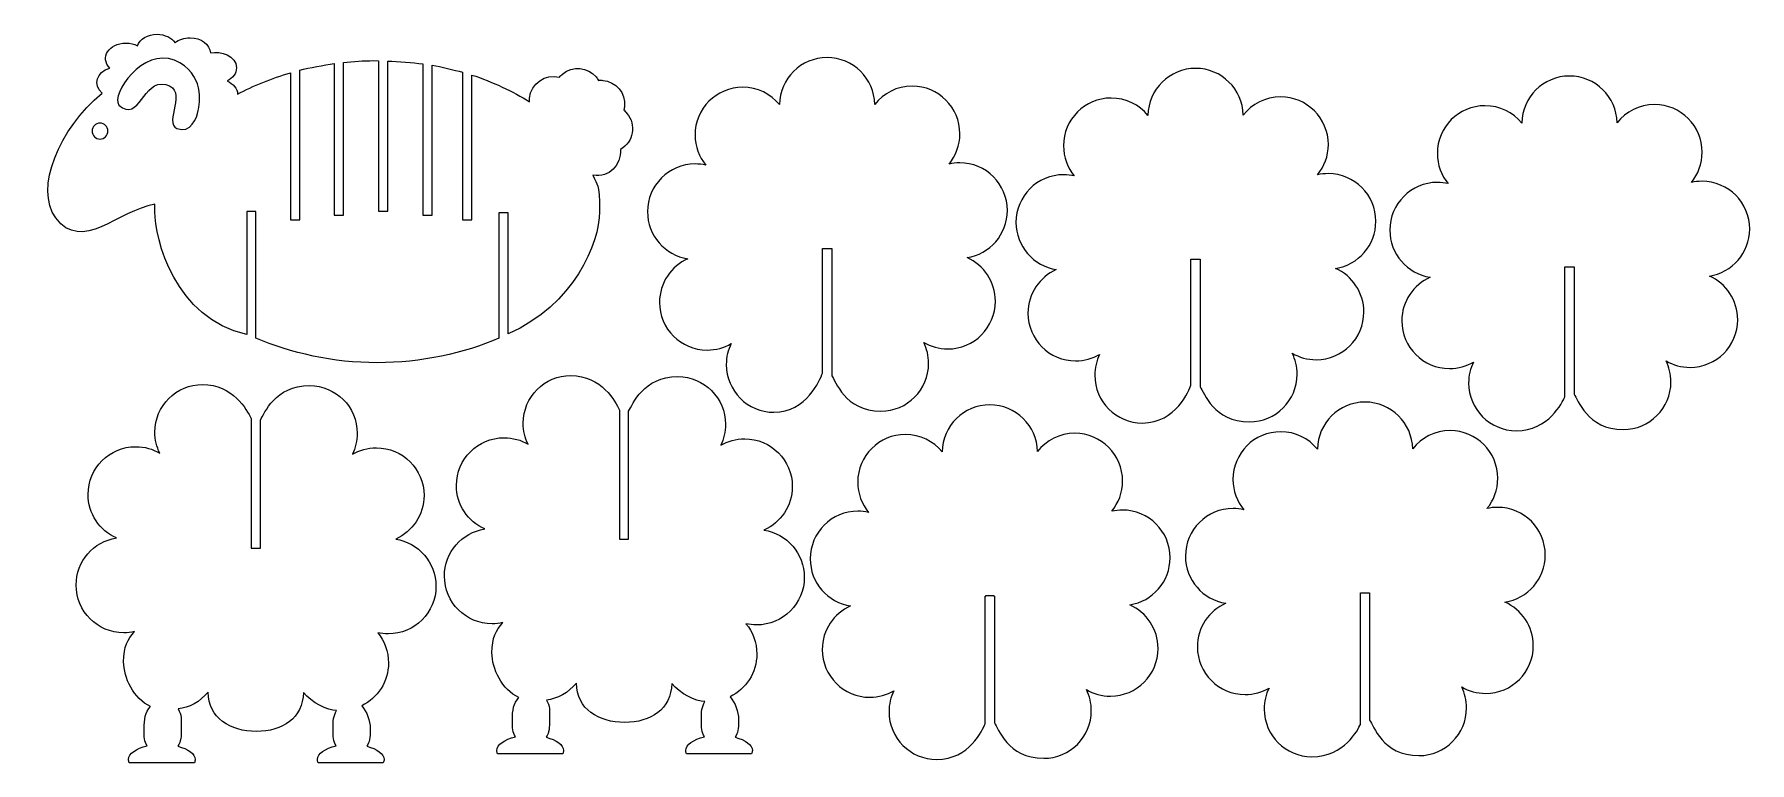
# Model space of a CAD drawing. Header units: centimetres. Extents: x -27.2 to 26.8, y -11.5 to 11.5.
import ezdxf

# ---------------------------------------------------------------- set-up
doc = ezdxf.new("R2010")
doc.units = ezdxf.units.CM
doc.header["$MEASUREMENT"] = 0
doc.layers.add('layer 1', color=7, linetype='Continuous')

msp = doc.modelspace()

# ---------------------------------------------------------------- linework, layer by layer
at = {"layer": 'layer 1', "lineweight": 9}
for points, knots in [([(-23.4211, 6.11372), (-23.42366, 6.057), (-23.42189, 5.9683), (-23.42164, 5.87403), (-23.42164, 5.87403), (-23.41938, 5.05049), (-22.79287, 2.49616), (-20.52483, 2.01805), (-20.52483, 2.01805), (-20.52483, 2.01805), (-20.52483, 5.88436), (-20.52483, 5.88436), (-20.52483, 5.88436), (-20.52483, 5.88436), (-20.23483, 5.88436), (-20.23483, 5.88436), (-20.23483, 5.88436), (-20.23483, 5.88436), (-20.23483, 1.9018), (-20.23483, 1.9018), (-20.23483, 1.9018), (-19.14875, 1.43216), (-17.80582, 1.12403), (-16.42165, 1.12403), (-16.42165, 1.12403), (-15.04026, 1.12403), (-13.6749, 1.42677), (-12.58732, 1.89754), (-12.58732, 1.89754), (-12.58732, 1.89754), (-12.58732, 5.84203), (-12.58732, 5.84203), (-12.58732, 5.84203), (-12.58732, 5.84203), (-12.29732, 5.84203), (-12.29732, 5.84203), (-12.29732, 5.84203), (-12.29732, 5.84203), (-12.29732, 2.03615), (-12.29732, 2.03615), (-12.29732, 2.03615), (-10.22673, 2.93127), (-9.42165, 4.89978), (-9.42165, 5.87403), (-9.42165, 5.87403), (-9.42165, 6.85478), (-9.49376, 6.65594), (-9.62878, 7.02428), (-9.62878, 7.02428), (-9.09464, 6.93386), (-8.75377, 7.34537), (-8.75621, 7.8376), (-8.75621, 7.8376), (-8.35501, 8.06964), (-8.25593, 8.61132), (-8.55645, 8.96945), (-8.55645, 8.96945), (-8.58691, 9.00576), (-8.6201, 9.0384), (-8.65543, 9.06743), (-8.65543, 9.06743), (-8.64431, 9.10902), (-8.63662, 9.15215), (-8.63274, 9.19653), (-8.63274, 9.19653), (-8.59664, 9.60915), (-8.90188, 9.97294), (-9.31452, 10.00904), (-9.31452, 10.00904), (-9.36174, 10.01317), (-9.40832, 10.01283), (-9.45382, 10.00837), (-9.45382, 10.00837), (-9.47538, 10.04563), (-9.50043, 10.08156), (-9.52905, 10.11568), (-9.52905, 10.11568), (-9.79529, 10.43297), (-10.26836, 10.47438), (-10.58568, 10.20812), (-10.58568, 10.20812), (-10.62199, 10.17766), (-10.65463, 10.14447), (-10.68366, 10.10913), (-10.68366, 10.10913), (-11.12596, 10.22697), (-11.58465, 9.91455), (-11.62528, 9.45004), (-11.62528, 9.45004), (-11.62528, 9.45004), (-11.62651, 9.33417), (-11.62651, 9.33417), (-11.62651, 9.33417), (-12.14115, 9.66274), (-12.79588, 9.96485), (-13.44027, 10.17695), (-13.44027, 10.17695), (-13.44027, 10.17695), (-13.44027, 5.62227), (-13.44027, 5.62227), (-13.44027, 5.62227), (-13.44027, 5.62227), (-13.73027, 5.62227), (-13.73027, 5.62227), (-13.73027, 5.62227), (-13.73027, 5.62227), (-13.72938, 10.26543), (-13.72938, 10.26543), (-13.72938, 10.26543), (-14.00017, 10.33908), (-14.40474, 10.43457), (-14.68844, 10.48693), (-14.68844, 10.48693), (-14.68844, 10.48693), (-14.68844, 5.76636), (-14.68844, 5.76636), (-14.68844, 5.76636), (-14.68844, 5.76636), (-14.97844, 5.76636), (-14.97844, 5.76636), (-14.97844, 5.76636), (-14.97844, 5.76636), (-14.97844, 10.52525), (-14.97844, 10.52525), (-14.97844, 10.52525), (-15.30666, 10.56866), (-15.75173, 10.60485), (-16.08545, 10.61702), (-16.08545, 10.61702), (-16.08545, 10.61702), (-16.08545, 5.89214), (-16.08545, 5.89214), (-16.08545, 5.89214), (-16.08545, 5.89214), (-16.37545, 5.89214), (-16.37545, 5.89214), (-16.37545, 5.89214), (-16.37545, 5.89214), (-16.37545, 10.6247), (-16.37545, 10.6247), (-16.37545, 10.6247), (-16.37545, 10.6247), (-16.52544, 10.62835), (-16.52544, 10.62835), (-16.52544, 10.62835), (-16.85556, 10.62835), (-17.16605, 10.60481), (-17.48273, 10.57409), (-17.48273, 10.57409), (-17.48273, 10.57409), (-17.48273, 5.76819), (-17.48273, 5.76819), (-17.48273, 5.76819), (-17.48273, 5.76819), (-17.77191, 5.76819), (-17.77191, 5.76819), (-17.77191, 5.76819), (-17.77191, 5.76819), (-17.77191, 10.53546), (-17.77191, 10.53546), (-17.77191, 10.53546), (-18.10022, 10.48831), (-18.55329, 10.40515), (-18.85983, 10.33137), (-18.85983, 10.33137), (-18.85983, 10.33137), (-18.85983, 5.62438), (-18.85983, 5.62438), (-18.85983, 5.62438), (-18.85983, 5.62438), (-19.14983, 5.62438), (-19.14983, 5.62438), (-19.14983, 5.62438), (-19.14983, 5.62438), (-19.14983, 10.24571), (-19.14983, 10.24571), (-19.14983, 10.24571), (-19.72285, 10.07476), (-20.33603, 9.83401), (-20.81364, 9.57251), (-20.81364, 9.57251), (-20.81935, 9.75182), (-20.95095, 9.9072), (-21.14338, 9.98896), (-21.14338, 9.98896), (-20.9665, 10.07615), (-20.84935, 10.22814), (-20.84935, 10.4011), (-20.84935, 10.4011), (-20.84935, 10.78954), (-21.3456, 10.94492), (-21.67201, 10.87083), (-21.67201, 10.87083), (-21.67978, 11.13625), (-21.96337, 11.34958), (-22.31211, 11.34958), (-22.31211, 11.34958), (-22.49775, 11.34958), (-22.6649, 11.28911), (-22.78185, 11.19253), (-22.78185, 11.19253), (-22.88862, 11.34933), (-23.10296, 11.4564), (-23.35001, 11.4564), (-23.35001, 11.4564), (-23.64468, 11.4564), (-23.89283, 11.30407), (-23.96738, 11.09672), (-23.96738, 11.09672), (-24.07059, 11.15124), (-24.19574, 11.1832), (-24.33066, 11.1832), (-24.33066, 11.1832), (-24.86269, 11.1832), (-25.15921, 10.71489), (-24.83901, 10.39542), (-24.83901, 10.39542), (-25.25322, 10.27085), (-25.38211, 9.86436), (-25.07812, 9.60929), (-25.07812, 9.60929), (-26.43672, 8.48192), (-27.21349, 6.60529), (-26.53684, 5.67908), (-26.53684, 5.67908), (-25.72731, 4.57097), (-24.56429, 5.91198), (-23.4211, 6.11372)], [0, 0, 0, 0, 0.01724138, 0.01724138, 0.01724138, 0.01724138, 0.03448276, 0.03448276, 0.03448276, 0.03448276, 0.05172414, 0.05172414, 0.05172414, 0.05172414, 0.06896552, 0.06896552, 0.06896552, 0.06896552, 0.0862069, 0.0862069, 0.0862069, 0.0862069, 0.10344828, 0.10344828, 0.10344828, 0.10344828, 0.12068966, 0.12068966, 0.12068966, 0.12068966, 0.13793103, 0.13793103, 0.13793103, 0.13793103, 0.15517241, 0.15517241, 0.15517241, 0.15517241, 0.17241379, 0.17241379, 0.17241379, 0.17241379, 0.18965517, 0.18965517, 0.18965517, 0.18965517, 0.20689655, 0.20689655, 0.20689655, 0.20689655, 0.22413793, 0.22413793, 0.22413793, 0.22413793, 0.24137931, 0.24137931, 0.24137931, 0.24137931, 0.25862069, 0.25862069, 0.25862069, 0.25862069, 0.27586207, 0.27586207, 0.27586207, 0.27586207, 0.29310345, 0.29310345, 0.29310345, 0.29310345, 0.31034483, 0.31034483, 0.31034483, 0.31034483, 0.32758621, 0.32758621, 0.32758621, 0.32758621, 0.34482759, 0.34482759, 0.34482759, 0.34482759, 0.36206897, 0.36206897, 0.36206897, 0.36206897, 0.37931034, 0.37931034, 0.37931034, 0.37931034, 0.39655172, 0.39655172, 0.39655172, 0.39655172, 0.4137931, 0.4137931, 0.4137931, 0.4137931, 0.43103448, 0.43103448, 0.43103448, 0.43103448, 0.44827586, 0.44827586, 0.44827586, 0.44827586, 0.46551724, 0.46551724, 0.46551724, 0.46551724, 0.48275862, 0.48275862, 0.48275862, 0.48275862, 0.5, 0.5, 0.5, 0.5, 0.51724138, 0.51724138, 0.51724138, 0.51724138, 0.53448276, 0.53448276, 0.53448276, 0.53448276, 0.55172414, 0.55172414, 0.55172414, 0.55172414, 0.56896552, 0.56896552, 0.56896552, 0.56896552, 0.5862069, 0.5862069, 0.5862069, 0.5862069, 0.60344828, 0.60344828, 0.60344828, 0.60344828, 0.62068966, 0.62068966, 0.62068966, 0.62068966, 0.63793103, 0.63793103, 0.63793103, 0.63793103, 0.65517241, 0.65517241, 0.65517241, 0.65517241, 0.67241379, 0.67241379, 0.67241379, 0.67241379, 0.68965517, 0.68965517, 0.68965517, 0.68965517, 0.70689655, 0.70689655, 0.70689655, 0.70689655, 0.72413793, 0.72413793, 0.72413793, 0.72413793, 0.74137931, 0.74137931, 0.74137931, 0.74137931, 0.75862069, 0.75862069, 0.75862069, 0.75862069, 0.77586207, 0.77586207, 0.77586207, 0.77586207, 0.79310345, 0.79310345, 0.79310345, 0.79310345, 0.81034483, 0.81034483, 0.81034483, 0.81034483, 0.82758621, 0.82758621, 0.82758621, 0.82758621, 0.84482759, 0.84482759, 0.84482759, 0.84482759, 0.86206897, 0.86206897, 0.86206897, 0.86206897, 0.87931034, 0.87931034, 0.87931034, 0.87931034, 0.89655172, 0.89655172, 0.89655172, 0.89655172, 0.9137931, 0.9137931, 0.9137931, 0.9137931, 0.93103448, 0.93103448, 0.93103448, 0.93103448, 0.94827586, 0.94827586, 0.94827586, 0.94827586, 0.96551724, 0.96551724, 0.96551724, 0.96551724, 1, 1, 1, 1]), ([(-22.80456, 10.6388), (-21.82032, 10.23135), (-22.01612, 9.27341), (-22.05314, 9.05659), (-22.05314, 9.05659), (-22.09016, 8.83977), (-22.29127, 8.31044), (-22.72518, 8.49566), (-22.72518, 8.49566), (-23.15909, 8.68088), (-22.34418, 9.70746), (-23.07443, 9.8768), (-23.07443, 9.8768), (-23.80468, 10.04614), (-23.89513, 8.66324), (-24.55081, 9.23122), (-24.55081, 9.23122), (-24.81011, 9.57517), (-23.7888, 11.04625), (-22.80456, 10.6388)], [0, 0, 0, 0, 0.16666667, 0.16666667, 0.16666667, 0.16666667, 0.33333333, 0.33333333, 0.33333333, 0.33333333, 0.5, 0.5, 0.5, 0.5, 0.66666667, 0.66666667, 0.66666667, 0.66666667, 1, 1, 1, 1]), ([(-2.4013, 0.79839), (-2.48098, 0.59357), (-2.90148, -0.43252), (-3.93076, -0.43252), (-3.93076, -0.43252), (-4.75919, -0.43252), (-5.43076, 0.23905), (-5.43076, 1.06748), (-5.43076, 1.06748), (-5.43076, 1.30429), (-5.37581, 1.52826), (-5.27807, 1.7274), (-5.27807, 1.7274), (-5.49981, 1.59795), (-5.75776, 1.52373), (-6.03306, 1.52373), (-6.03306, 1.52373), (-6.86149, 1.52373), (-7.53306, 2.1953), (-7.53306, 3.02373), (-7.53306, 3.02373), (-7.53306, 3.63572), (-7.16652, 4.16203), (-6.64104, 4.39531), (-6.64104, 4.39531), (-7.35989, 4.50632), (-7.91024, 5.1277), (-7.91024, 5.87764), (-7.91024, 5.87764), (-7.91024, 6.70607), (-7.23867, 7.37764), (-6.41024, 7.37764), (-6.41024, 7.37764), (-6.29471, 7.37764), (-6.18224, 7.36456), (-6.07421, 7.33983), (-6.07421, 7.33983), (-6.28678, 7.59869), (-6.41442, 7.92997), (-6.41442, 8.29108), (-6.41442, 8.29108), (-6.41442, 9.11951), (-5.74285, 9.79108), (-4.91442, 9.79108), (-4.91442, 9.79108), (-4.44795, 9.79108), (-4.03122, 9.57814), (-3.75611, 9.24418), (-3.75611, 9.24418), (-3.74565, 10.06361), (-3.07827, 10.72468), (-2.25636, 10.72468), (-2.25636, 10.72468), (-1.43776, 10.72468), (-0.77241, 10.06894), (-0.75673, 9.25409), (-0.75673, 9.25409), (-0.48206, 9.6027), (-0.0561, 9.82655), (0.42216, 9.82655), (0.42216, 9.82655), (1.25059, 9.82655), (1.92216, 9.15498), (1.92216, 8.32655), (1.92216, 8.32655), (1.92216, 7.96544), (1.79452, 7.63416), (1.58195, 7.3753), (1.58195, 7.3753), (1.68998, 7.40003), (1.80245, 7.41311), (1.91798, 7.41311), (1.91798, 7.41311), (2.74641, 7.41311), (3.41798, 6.74154), (3.41798, 5.91311), (3.41798, 5.91311), (3.41798, 5.16317), (2.86763, 4.54179), (2.14878, 4.43078), (2.14878, 4.43078), (2.67426, 4.1975), (3.0408, 3.67119), (3.0408, 3.0592), (3.0408, 3.0592), (3.0408, 2.23077), (2.36923, 1.5592), (1.5408, 1.5592), (1.5408, 1.5592), (1.2655, 1.5592), (1.00755, 1.63342), (0.78581, 1.76287), (0.78581, 1.76287), (0.88355, 1.56373), (0.9385, 1.33976), (0.9385, 1.10295), (0.9385, 1.10295), (0.9385, 0.27452), (0.26693, -0.39705), (-0.5615, -0.39705), (-0.5615, -0.39705), (-1.71472, -0.39705), (-1.98758, 0.56982), (-2.11136, 0.71547), (-2.11136, 0.71547), (-2.11136, 0.71547), (-2.11136, 4.72045), (-2.11136, 4.72045), (-2.11136, 4.72045), (-2.11136, 4.72045), (-2.12571, 4.72045), (-2.12571, 4.72045), (-2.12571, 4.72045), (-2.12571, 4.72045), (-2.38701, 4.72045), (-2.38701, 4.72045), (-2.38701, 4.72045), (-2.38701, 4.72045), (-2.40136, 4.72045), (-2.40136, 4.72045), (-2.40136, 4.72045), (-2.40136, 4.72045), (-2.4013, 0.79839), (-2.4013, 0.79839)], [0, 0, 0, 0, 0.03125, 0.03125, 0.03125, 0.03125, 0.0625, 0.0625, 0.0625, 0.0625, 0.09375, 0.09375, 0.09375, 0.09375, 0.125, 0.125, 0.125, 0.125, 0.15625, 0.15625, 0.15625, 0.15625, 0.1875, 0.1875, 0.1875, 0.1875, 0.21875, 0.21875, 0.21875, 0.21875, 0.25, 0.25, 0.25, 0.25, 0.28125, 0.28125, 0.28125, 0.28125, 0.3125, 0.3125, 0.3125, 0.3125, 0.34375, 0.34375, 0.34375, 0.34375, 0.375, 0.375, 0.375, 0.375, 0.40625, 0.40625, 0.40625, 0.40625, 0.4375, 0.4375, 0.4375, 0.4375, 0.46875, 0.46875, 0.46875, 0.46875, 0.5, 0.5, 0.5, 0.5, 0.53125, 0.53125, 0.53125, 0.53125, 0.5625, 0.5625, 0.5625, 0.5625, 0.59375, 0.59375, 0.59375, 0.59375, 0.625, 0.625, 0.625, 0.625, 0.65625, 0.65625, 0.65625, 0.65625, 0.6875, 0.6875, 0.6875, 0.6875, 0.71875, 0.71875, 0.71875, 0.71875, 0.75, 0.75, 0.75, 0.75, 0.78125, 0.78125, 0.78125, 0.78125, 0.8125, 0.8125, 0.8125, 0.8125, 0.84375, 0.84375, 0.84375, 0.84375, 0.875, 0.875, 0.875, 0.875, 0.90625, 0.90625, 0.90625, 0.90625, 0.9375, 0.9375, 0.9375, 0.9375, 1, 1, 1, 1]), ([(9.19564, 0.42309), (9.13992, 0.28283), (8.73589, -0.77119), (7.66858, -0.77119), (7.66858, -0.77119), (6.84015, -0.77119), (6.16858, -0.09962), (6.16858, 0.72881), (6.16858, 0.72881), (6.16858, 0.96562), (6.22353, 1.18959), (6.32127, 1.38873), (6.32127, 1.38873), (6.09953, 1.25928), (5.84158, 1.18506), (5.56628, 1.18506), (5.56628, 1.18506), (4.73785, 1.18506), (4.06628, 1.85663), (4.06628, 2.68506), (4.06628, 2.68506), (4.06628, 3.29705), (4.43282, 3.82336), (4.9583, 4.05664), (4.9583, 4.05664), (4.23945, 4.16765), (3.6891, 4.78903), (3.6891, 5.53897), (3.6891, 5.53897), (3.6891, 6.3674), (4.36067, 7.03897), (5.1891, 7.03897), (5.1891, 7.03897), (5.30463, 7.03897), (5.4171, 7.02589), (5.52513, 7.00116), (5.52513, 7.00116), (5.31256, 7.26002), (5.18492, 7.5913), (5.18492, 7.95241), (5.18492, 7.95241), (5.18492, 8.78084), (5.85649, 9.45241), (6.68492, 9.45241), (6.68492, 9.45241), (7.15139, 9.45241), (7.56812, 9.23947), (7.84323, 8.90551), (7.84323, 8.90551), (7.85369, 9.72494), (8.52107, 10.38601), (9.34298, 10.38601), (9.34298, 10.38601), (10.16158, 10.38601), (10.82693, 9.73027), (10.84261, 8.91542), (10.84261, 8.91542), (11.11728, 9.26403), (11.54324, 9.48788), (12.0215, 9.48788), (12.0215, 9.48788), (12.84993, 9.48788), (13.5215, 8.81631), (13.5215, 7.98788), (13.5215, 7.98788), (13.5215, 7.62677), (13.39386, 7.29549), (13.18129, 7.03663), (13.18129, 7.03663), (13.28932, 7.06136), (13.40179, 7.07444), (13.51732, 7.07444), (13.51732, 7.07444), (14.34575, 7.07444), (15.01732, 6.40287), (15.01732, 5.57444), (15.01732, 5.57444), (15.01732, 4.8245), (14.46697, 4.20312), (13.74812, 4.09211), (13.74812, 4.09211), (14.2736, 3.85883), (14.64014, 3.33252), (14.64014, 2.72053), (14.64014, 2.72053), (14.64014, 1.8921), (13.96857, 1.22053), (13.14014, 1.22053), (13.14014, 1.22053), (12.86484, 1.22053), (12.60689, 1.29475), (12.38515, 1.4242), (12.38515, 1.4242), (12.48289, 1.22506), (12.53784, 1.00109), (12.53784, 0.76428), (12.53784, 0.76428), (12.53784, -0.06415), (11.86627, -0.73572), (11.03784, -0.73572), (11.03784, -0.73572), (9.90737, -0.73572), (9.61399, 0.1934), (9.48558, 0.36726), (9.48558, 0.36726), (9.48558, 0.36726), (9.48558, 4.38233), (9.48558, 4.38233), (9.48558, 4.38233), (9.48558, 4.38233), (9.19558, 4.38233), (9.19558, 4.38233), (9.19558, 4.38233), (9.19558, 4.38233), (9.19564, 0.42309), (9.19564, 0.42309)], [0, 0, 0, 0, 0.03333333, 0.03333333, 0.03333333, 0.03333333, 0.06666667, 0.06666667, 0.06666667, 0.06666667, 0.1, 0.1, 0.1, 0.1, 0.13333333, 0.13333333, 0.13333333, 0.13333333, 0.16666667, 0.16666667, 0.16666667, 0.16666667, 0.2, 0.2, 0.2, 0.2, 0.23333333, 0.23333333, 0.23333333, 0.23333333, 0.26666667, 0.26666667, 0.26666667, 0.26666667, 0.3, 0.3, 0.3, 0.3, 0.33333333, 0.33333333, 0.33333333, 0.33333333, 0.36666667, 0.36666667, 0.36666667, 0.36666667, 0.4, 0.4, 0.4, 0.4, 0.43333333, 0.43333333, 0.43333333, 0.43333333, 0.46666667, 0.46666667, 0.46666667, 0.46666667, 0.5, 0.5, 0.5, 0.5, 0.53333333, 0.53333333, 0.53333333, 0.53333333, 0.56666667, 0.56666667, 0.56666667, 0.56666667, 0.6, 0.6, 0.6, 0.6, 0.63333333, 0.63333333, 0.63333333, 0.63333333, 0.66666667, 0.66666667, 0.66666667, 0.66666667, 0.7, 0.7, 0.7, 0.7, 0.73333333, 0.73333333, 0.73333333, 0.73333333, 0.76666667, 0.76666667, 0.76666667, 0.76666667, 0.8, 0.8, 0.8, 0.8, 0.83333333, 0.83333333, 0.83333333, 0.83333333, 0.86666667, 0.86666667, 0.86666667, 0.86666667, 0.9, 0.9, 0.9, 0.9, 0.93333333, 0.93333333, 0.93333333, 0.93333333, 1, 1, 1, 1]), ([(20.967, 0.05654), (20.88657, -0.12258), (20.46501, -1.01239), (19.43672, -1.01239), (19.43672, -1.01239), (18.60829, -1.01239), (17.93672, -0.34082), (17.93672, 0.48761), (17.93672, 0.48761), (17.93672, 0.72442), (17.99167, 0.94839), (18.08941, 1.14753), (18.08941, 1.14753), (17.86767, 1.01808), (17.60972, 0.94386), (17.33442, 0.94386), (17.33442, 0.94386), (16.50599, 0.94386), (15.83442, 1.61543), (15.83442, 2.44386), (15.83442, 2.44386), (15.83442, 3.05585), (16.20096, 3.58216), (16.72644, 3.81544), (16.72644, 3.81544), (16.00759, 3.92645), (15.45724, 4.54783), (15.45724, 5.29777), (15.45724, 5.29777), (15.45724, 6.1262), (16.12881, 6.79777), (16.95724, 6.79777), (16.95724, 6.79777), (17.07277, 6.79777), (17.18524, 6.78469), (17.29327, 6.75996), (17.29327, 6.75996), (17.0807, 7.01882), (16.95306, 7.3501), (16.95306, 7.71121), (16.95306, 7.71121), (16.95306, 8.53964), (17.62463, 9.21121), (18.45306, 9.21121), (18.45306, 9.21121), (18.91953, 9.21121), (19.33626, 8.99827), (19.61137, 8.66431), (19.61137, 8.66431), (19.62183, 9.48374), (20.28921, 10.14481), (21.11112, 10.14481), (21.11112, 10.14481), (21.92972, 10.14481), (22.59507, 9.48907), (22.61075, 8.67422), (22.61075, 8.67422), (22.88542, 9.02283), (23.31138, 9.24668), (23.78964, 9.24668), (23.78964, 9.24668), (24.61807, 9.24668), (25.28964, 8.57511), (25.28964, 7.74668), (25.28964, 7.74668), (25.28964, 7.38557), (25.162, 7.05429), (24.94943, 6.79543), (24.94943, 6.79543), (25.05746, 6.82016), (25.16993, 6.83324), (25.28546, 6.83324), (25.28546, 6.83324), (26.11389, 6.83324), (26.78546, 6.16167), (26.78546, 5.33324), (26.78546, 5.33324), (26.78546, 4.5833), (26.23511, 3.96192), (25.51626, 3.85091), (25.51626, 3.85091), (26.04174, 3.61763), (26.40828, 3.09132), (26.40828, 2.47933), (26.40828, 2.47933), (26.40828, 1.6509), (25.73671, 0.97933), (24.90828, 0.97933), (24.90828, 0.97933), (24.63298, 0.97933), (24.37503, 1.05355), (24.15329, 1.183), (24.15329, 1.183), (24.25103, 0.98386), (24.30598, 0.75989), (24.30598, 0.52308), (24.30598, 0.52308), (24.30598, -0.30535), (23.63441, -0.97692), (22.80598, -0.97692), (22.80598, -0.97692), (21.65276, -0.97692), (21.3799, -0.01005), (21.25612, 0.1356), (21.25612, 0.1356), (21.25612, 0.1356), (21.25612, 4.13727), (21.25612, 4.13727), (21.25612, 4.13727), (21.25612, 4.13727), (21.24177, 4.13727), (21.24177, 4.13727), (21.24177, 4.13727), (21.24177, 4.13727), (21.24177, 4.14058), (21.24177, 4.14058), (21.24177, 4.14058), (21.24177, 4.14058), (20.98047, 4.14058), (20.98047, 4.14058), (20.98047, 4.14058), (20.98047, 4.14058), (20.98047, 4.13727), (20.98047, 4.13727), (20.98047, 4.13727), (20.98047, 4.13727), (20.96612, 4.13727), (20.96612, 4.13727), (20.96612, 4.13727), (20.96612, 2.79867), (20.96692, 1.40015), (20.967, 0.05654)], [0, 0, 0, 0, 0.02941176, 0.02941176, 0.02941176, 0.02941176, 0.05882353, 0.05882353, 0.05882353, 0.05882353, 0.08823529, 0.08823529, 0.08823529, 0.08823529, 0.11764706, 0.11764706, 0.11764706, 0.11764706, 0.14705882, 0.14705882, 0.14705882, 0.14705882, 0.17647059, 0.17647059, 0.17647059, 0.17647059, 0.20588235, 0.20588235, 0.20588235, 0.20588235, 0.23529412, 0.23529412, 0.23529412, 0.23529412, 0.26470588, 0.26470588, 0.26470588, 0.26470588, 0.29411765, 0.29411765, 0.29411765, 0.29411765, 0.32352941, 0.32352941, 0.32352941, 0.32352941, 0.35294118, 0.35294118, 0.35294118, 0.35294118, 0.38235294, 0.38235294, 0.38235294, 0.38235294, 0.41176471, 0.41176471, 0.41176471, 0.41176471, 0.44117647, 0.44117647, 0.44117647, 0.44117647, 0.47058824, 0.47058824, 0.47058824, 0.47058824, 0.5, 0.5, 0.5, 0.5, 0.52941176, 0.52941176, 0.52941176, 0.52941176, 0.55882353, 0.55882353, 0.55882353, 0.55882353, 0.58823529, 0.58823529, 0.58823529, 0.58823529, 0.61764706, 0.61764706, 0.61764706, 0.61764706, 0.64705882, 0.64705882, 0.64705882, 0.64705882, 0.67647059, 0.67647059, 0.67647059, 0.67647059, 0.70588235, 0.70588235, 0.70588235, 0.70588235, 0.73529412, 0.73529412, 0.73529412, 0.73529412, 0.76470588, 0.76470588, 0.76470588, 0.76470588, 0.79411765, 0.79411765, 0.79411765, 0.79411765, 0.82352941, 0.82352941, 0.82352941, 0.82352941, 0.85294118, 0.85294118, 0.85294118, 0.85294118, 0.88235294, 0.88235294, 0.88235294, 0.88235294, 0.91176471, 0.91176471, 0.91176471, 0.91176471, 0.94117647, 0.94117647, 0.94117647, 0.94117647, 1, 1, 1, 1]), ([(-25.14513, 8.66324), (-25.00706, 8.66324), (-24.89513, 8.55131), (-24.89513, 8.41324), (-24.89513, 8.41324), (-24.89513, 8.27517), (-25.00706, 8.16324), (-25.14513, 8.16324), (-25.14513, 8.16324), (-25.2832, 8.16324), (-25.39513, 8.27517), (-25.39513, 8.41324), (-25.39513, 8.41324), (-25.39513, 8.55131), (-25.2832, 8.66324), (-25.14513, 8.66324)], [0, 0, 0, 0, 0.2, 0.2, 0.2, 0.2, 0.4, 0.4, 0.4, 0.4, 0.6, 0.6, 0.6, 0.6, 1, 1, 1, 1]), ([(-12.06602, -10.64703), (-12.4136, -10.72454), (-12.65293, -10.88697), (-12.65293, -11.07483), (-12.65293, -11.07483), (-12.65293, -11.10886), (-12.64502, -11.14205), (-12.63009, -11.17406), (-12.63009, -11.17406), (-12.63009, -11.17406), (-10.58027, -11.17406), (-10.58027, -11.17406), (-10.58027, -11.17406), (-10.56534, -11.14205), (-10.55743, -11.10886), (-10.55743, -11.07483), (-10.55743, -11.07483), (-10.55743, -10.89542), (-10.7757, -10.73922), (-11.09809, -10.65801), (-11.09809, -10.65801), (-11.00537, -10.50629), (-10.99177, -10.3568), (-10.99177, -10.09056), (-10.99177, -10.09056), (-10.99177, -9.82432), (-10.97615, -9.66314), (-11.09176, -9.48544), (-11.09176, -9.48544), (-10.74777, -9.44953), (-10.39738, -9.25604), (-10.14844, -8.95385), (-10.14844, -8.95385), (-10.13798, -9.77328), (-9.44777, -10.19093), (-8.62752, -10.19093), (-8.62752, -10.19093), (-7.80727, -10.19093), (-7.16474, -9.77861), (-7.14906, -8.96376), (-7.14906, -8.96376), (-6.89047, -9.29196), (-6.39498, -9.52732), (-6.10161, -9.53051), (-6.10161, -9.53051), (-6.20414, -9.7064), (-6.21524, -9.84239), (-6.21524, -10.10115), (-6.21524, -10.10115), (-6.21524, -10.35991), (-6.20695, -10.49689), (-6.11819, -10.64703), (-6.11819, -10.64703), (-6.46577, -10.72454), (-6.7051, -10.88697), (-6.7051, -11.07483), (-6.7051, -11.07483), (-6.7051, -11.10886), (-6.69719, -11.14205), (-6.68226, -11.17406), (-6.68226, -11.17406), (-6.68226, -11.17406), (-4.63244, -11.17406), (-4.63244, -11.17406), (-4.63244, -11.17406), (-4.61751, -11.14205), (-4.6096, -11.10886), (-4.6096, -11.07483), (-4.6096, -11.07483), (-4.6096, -10.89542), (-4.82787, -10.73922), (-5.15026, -10.65801), (-5.15026, -10.65801), (-5.05754, -10.50629), (-5.04394, -10.43821), (-5.04394, -10.09056), (-5.04394, -10.09056), (-5.04394, -9.86411), (-5.14554, -9.56539), (-5.31243, -9.38461), (-5.31243, -9.38461), (-4.81371, -9.14088), (-4.47017, -8.6287), (-4.47017, -8.03622), (-4.47017, -8.03622), (-4.47017, -7.67511), (-4.59781, -7.34383), (-4.81038, -7.08497), (-4.81038, -7.08497), (-4.70235, -7.1097), (-4.58988, -7.12278), (-4.47435, -7.12278), (-4.47435, -7.12278), (-3.64592, -7.12278), (-2.97435, -6.45121), (-2.97435, -5.62278), (-2.97435, -5.62278), (-2.97435, -4.87284), (-3.5247, -4.25146), (-4.24355, -4.14045), (-4.24355, -4.14045), (-3.71807, -3.90717), (-3.35153, -3.38086), (-3.35153, -2.76887), (-3.35153, -2.76887), (-3.35153, -1.94044), (-4.0231, -1.26887), (-4.85153, -1.26887), (-4.85153, -1.26887), (-5.12683, -1.26887), (-5.38478, -1.34309), (-5.60652, -1.47254), (-5.60652, -1.47254), (-5.50878, -1.2734), (-5.45383, -1.04943), (-5.45383, -0.81262), (-5.45383, -0.81262), (-5.45383, 0.01581), (-6.1254, 0.68738), (-6.95383, 0.68738), (-6.95383, 0.68738), (-8.04997, 0.68738), (-8.36742, -0.18613), (-8.50369, -0.3977), (-8.50369, -0.3977), (-8.50369, -0.3977), (-8.50369, -4.43012), (-8.50369, -4.43012), (-8.50369, -4.43012), (-8.50369, -4.43012), (-8.53804, -4.43012), (-8.53804, -4.43012), (-8.53804, -4.43012), (-8.53804, -4.43012), (-8.75934, -4.43012), (-8.75934, -4.43012), (-8.75934, -4.43012), (-8.75934, -4.43012), (-8.79369, -4.43012), (-8.79369, -4.43012), (-8.79369, -4.43012), (-8.79369, -4.43012), (-8.79369, -0.36334), (-8.79369, -0.36334), (-8.79369, -0.36334), (-8.91335, -0.10578), (-9.35741, 0.72285), (-10.32309, 0.72285), (-10.32309, 0.72285), (-11.15152, 0.72285), (-11.82309, 0.05128), (-11.82309, -0.77715), (-11.82309, -0.77715), (-11.82309, -1.01396), (-11.76814, -1.23793), (-11.6704, -1.43707), (-11.6704, -1.43707), (-11.89214, -1.30762), (-12.15009, -1.2334), (-12.42539, -1.2334), (-12.42539, -1.2334), (-13.25382, -1.2334), (-13.92539, -1.90497), (-13.92539, -2.7334), (-13.92539, -2.7334), (-13.92539, -3.34539), (-13.55885, -3.8717), (-13.03337, -4.10498), (-13.03337, -4.10498), (-13.75222, -4.21599), (-14.30257, -4.83737), (-14.30257, -5.58731), (-14.30257, -5.58731), (-14.30257, -6.41574), (-13.631, -7.08731), (-12.80257, -7.08731), (-12.80257, -7.08731), (-12.68704, -7.08731), (-12.57457, -7.07423), (-12.46654, -7.0495), (-12.46654, -7.0495), (-12.67911, -7.30836), (-12.80675, -7.50968), (-12.80675, -8.00075), (-12.80675, -8.00075), (-12.80675, -8.49182), (-12.49814, -9.17582), (-11.96017, -9.40371), (-11.96017, -9.40371), (-12.12932, -9.58758), (-12.16307, -9.81507), (-12.16307, -10.10115), (-12.16307, -10.10115), (-12.16307, -10.38723), (-12.15478, -10.49689), (-12.06602, -10.64703)], [0, 0, 0, 0, 0.02, 0.02, 0.02, 0.02, 0.04, 0.04, 0.04, 0.04, 0.06, 0.06, 0.06, 0.06, 0.08, 0.08, 0.08, 0.08, 0.1, 0.1, 0.1, 0.1, 0.12, 0.12, 0.12, 0.12, 0.14, 0.14, 0.14, 0.14, 0.16, 0.16, 0.16, 0.16, 0.18, 0.18, 0.18, 0.18, 0.2, 0.2, 0.2, 0.2, 0.22, 0.22, 0.22, 0.22, 0.24, 0.24, 0.24, 0.24, 0.26, 0.26, 0.26, 0.26, 0.28, 0.28, 0.28, 0.28, 0.3, 0.3, 0.3, 0.3, 0.32, 0.32, 0.32, 0.32, 0.34, 0.34, 0.34, 0.34, 0.36, 0.36, 0.36, 0.36, 0.38, 0.38, 0.38, 0.38, 0.4, 0.4, 0.4, 0.4, 0.42, 0.42, 0.42, 0.42, 0.44, 0.44, 0.44, 0.44, 0.46, 0.46, 0.46, 0.46, 0.48, 0.48, 0.48, 0.48, 0.5, 0.5, 0.5, 0.5, 0.52, 0.52, 0.52, 0.52, 0.54, 0.54, 0.54, 0.54, 0.56, 0.56, 0.56, 0.56, 0.58, 0.58, 0.58, 0.58, 0.6, 0.6, 0.6, 0.6, 0.62, 0.62, 0.62, 0.62, 0.64, 0.64, 0.64, 0.64, 0.66, 0.66, 0.66, 0.66, 0.68, 0.68, 0.68, 0.68, 0.7, 0.7, 0.7, 0.7, 0.72, 0.72, 0.72, 0.72, 0.74, 0.74, 0.74, 0.74, 0.76, 0.76, 0.76, 0.76, 0.78, 0.78, 0.78, 0.78, 0.8, 0.8, 0.8, 0.8, 0.82, 0.82, 0.82, 0.82, 0.84, 0.84, 0.84, 0.84, 0.86, 0.86, 0.86, 0.86, 0.88, 0.88, 0.88, 0.88, 0.9, 0.9, 0.9, 0.9, 0.92, 0.92, 0.92, 0.92, 0.94, 0.94, 0.94, 0.94, 0.96, 0.96, 0.96, 0.96, 1, 1, 1, 1]), ([(-23.66035, -10.92936), (-24.00793, -11.00687), (-24.24726, -11.1693), (-24.24726, -11.35716), (-24.24726, -11.35716), (-24.24726, -11.39119), (-24.23935, -11.42438), (-24.22442, -11.45639), (-24.22442, -11.45639), (-24.22442, -11.45639), (-22.1746, -11.45639), (-22.1746, -11.45639), (-22.1746, -11.45639), (-22.15967, -11.42438), (-22.15176, -11.39119), (-22.15176, -11.35716), (-22.15176, -11.35716), (-22.15176, -11.17775), (-22.37003, -11.02155), (-22.69242, -10.94034), (-22.69242, -10.94034), (-22.5997, -10.78862), (-22.5861, -10.63913), (-22.5861, -10.37289), (-22.5861, -10.37289), (-22.5861, -10.10665), (-22.57048, -9.94547), (-22.68609, -9.76777), (-22.68609, -9.76777), (-22.3421, -9.73186), (-21.99171, -9.53837), (-21.74277, -9.23618), (-21.74277, -9.23618), (-21.73231, -10.05561), (-21.0421, -10.47326), (-20.22185, -10.47326), (-20.22185, -10.47326), (-19.4016, -10.47326), (-18.75907, -10.06094), (-18.74339, -9.24609), (-18.74339, -9.24609), (-18.4848, -9.57429), (-17.98931, -9.80965), (-17.69594, -9.81284), (-17.69594, -9.81284), (-17.79847, -9.98873), (-17.80957, -10.12472), (-17.80957, -10.38348), (-17.80957, -10.38348), (-17.80957, -10.64224), (-17.80128, -10.77922), (-17.71252, -10.92936), (-17.71252, -10.92936), (-18.0601, -11.00687), (-18.29943, -11.1693), (-18.29943, -11.35716), (-18.29943, -11.35716), (-18.29943, -11.39119), (-18.29152, -11.42438), (-18.27659, -11.45639), (-18.27659, -11.45639), (-18.27659, -11.45639), (-16.22677, -11.45639), (-16.22677, -11.45639), (-16.22677, -11.45639), (-16.21184, -11.42438), (-16.20393, -11.39119), (-16.20393, -11.35716), (-16.20393, -11.35716), (-16.20393, -11.17775), (-16.4222, -11.02155), (-16.74459, -10.94034), (-16.74459, -10.94034), (-16.65187, -10.78862), (-16.63827, -10.72054), (-16.63827, -10.37289), (-16.63827, -10.37289), (-16.63827, -10.14644), (-16.73987, -9.84772), (-16.90676, -9.66694), (-16.90676, -9.66694), (-16.40804, -9.42321), (-16.0645, -8.91103), (-16.0645, -8.31855), (-16.0645, -8.31855), (-16.0645, -7.95744), (-16.19214, -7.62616), (-16.40471, -7.3673), (-16.40471, -7.3673), (-16.29668, -7.39203), (-16.18421, -7.40511), (-16.06868, -7.40511), (-16.06868, -7.40511), (-15.24025, -7.40511), (-14.56868, -6.73354), (-14.56868, -5.90511), (-14.56868, -5.90511), (-14.56868, -5.15517), (-15.11903, -4.53379), (-15.83788, -4.42278), (-15.83788, -4.42278), (-15.3124, -4.1895), (-14.94586, -3.66319), (-14.94586, -3.0512), (-14.94586, -3.0512), (-14.94586, -2.22277), (-15.61743, -1.5512), (-16.44586, -1.5512), (-16.44586, -1.5512), (-16.72116, -1.5512), (-16.97911, -1.62542), (-17.20085, -1.75487), (-17.20085, -1.75487), (-17.10311, -1.55573), (-17.04816, -1.33176), (-17.04816, -1.09495), (-17.04816, -1.09495), (-17.04816, -0.26652), (-17.71973, 0.40505), (-18.54816, 0.40505), (-18.54816, 0.40505), (-19.6443, 0.40505), (-19.96175, -0.46846), (-20.09802, -0.68003), (-20.09802, -0.68003), (-20.09802, -0.68003), (-20.09802, -4.71245), (-20.09802, -4.71245), (-20.09802, -4.71245), (-20.09802, -4.71245), (-20.13237, -4.71245), (-20.13237, -4.71245), (-20.13237, -4.71245), (-20.13237, -4.71245), (-20.34367, -4.71245), (-20.34367, -4.71245), (-20.34367, -4.71245), (-20.34367, -4.71245), (-20.38802, -4.71245), (-20.38802, -4.71245), (-20.38802, -4.71245), (-20.38802, -4.71245), (-20.38802, -0.62617), (-20.38802, -0.62617), (-20.38802, -0.62617), (-20.52245, -0.34891), (-20.97481, 0.44052), (-21.91742, 0.44052), (-21.91742, 0.44052), (-22.74585, 0.44052), (-23.41742, -0.23105), (-23.41742, -1.05948), (-23.41742, -1.05948), (-23.41742, -1.29629), (-23.36247, -1.52026), (-23.26473, -1.7194), (-23.26473, -1.7194), (-23.48647, -1.58995), (-23.74442, -1.51573), (-24.01972, -1.51573), (-24.01972, -1.51573), (-24.84815, -1.51573), (-25.51972, -2.1873), (-25.51972, -3.01573), (-25.51972, -3.01573), (-25.51972, -3.62772), (-25.15318, -4.15403), (-24.6277, -4.38731), (-24.6277, -4.38731), (-25.34655, -4.49832), (-25.8969, -5.1197), (-25.8969, -5.86964), (-25.8969, -5.86964), (-25.8969, -6.69807), (-25.22533, -7.36964), (-24.3969, -7.36964), (-24.3969, -7.36964), (-24.28137, -7.36964), (-24.1689, -7.35656), (-24.06087, -7.33183), (-24.06087, -7.33183), (-24.27344, -7.59069), (-24.40108, -7.79201), (-24.40108, -8.28308), (-24.40108, -8.28308), (-24.40108, -8.77415), (-24.09247, -9.45815), (-23.5545, -9.68604), (-23.5545, -9.68604), (-23.72365, -9.86991), (-23.7574, -10.0974), (-23.7574, -10.38348), (-23.7574, -10.38348), (-23.7574, -10.66956), (-23.74911, -10.77922), (-23.66035, -10.92936)], [0, 0, 0, 0, 0.02, 0.02, 0.02, 0.02, 0.04, 0.04, 0.04, 0.04, 0.06, 0.06, 0.06, 0.06, 0.08, 0.08, 0.08, 0.08, 0.1, 0.1, 0.1, 0.1, 0.12, 0.12, 0.12, 0.12, 0.14, 0.14, 0.14, 0.14, 0.16, 0.16, 0.16, 0.16, 0.18, 0.18, 0.18, 0.18, 0.2, 0.2, 0.2, 0.2, 0.22, 0.22, 0.22, 0.22, 0.24, 0.24, 0.24, 0.24, 0.26, 0.26, 0.26, 0.26, 0.28, 0.28, 0.28, 0.28, 0.3, 0.3, 0.3, 0.3, 0.32, 0.32, 0.32, 0.32, 0.34, 0.34, 0.34, 0.34, 0.36, 0.36, 0.36, 0.36, 0.38, 0.38, 0.38, 0.38, 0.4, 0.4, 0.4, 0.4, 0.42, 0.42, 0.42, 0.42, 0.44, 0.44, 0.44, 0.44, 0.46, 0.46, 0.46, 0.46, 0.48, 0.48, 0.48, 0.48, 0.5, 0.5, 0.5, 0.5, 0.52, 0.52, 0.52, 0.52, 0.54, 0.54, 0.54, 0.54, 0.56, 0.56, 0.56, 0.56, 0.58, 0.58, 0.58, 0.58, 0.6, 0.6, 0.6, 0.6, 0.62, 0.62, 0.62, 0.62, 0.64, 0.64, 0.64, 0.64, 0.66, 0.66, 0.66, 0.66, 0.68, 0.68, 0.68, 0.68, 0.7, 0.7, 0.7, 0.7, 0.72, 0.72, 0.72, 0.72, 0.74, 0.74, 0.74, 0.74, 0.76, 0.76, 0.76, 0.76, 0.78, 0.78, 0.78, 0.78, 0.8, 0.8, 0.8, 0.8, 0.82, 0.82, 0.82, 0.82, 0.84, 0.84, 0.84, 0.84, 0.86, 0.86, 0.86, 0.86, 0.88, 0.88, 0.88, 0.88, 0.9, 0.9, 0.9, 0.9, 0.92, 0.92, 0.92, 0.92, 0.94, 0.94, 0.94, 0.94, 0.96, 0.96, 0.96, 0.96, 1, 1, 1, 1]), ([(2.72105, -10.23204), (2.64136, -10.41885), (2.22083, -11.35453), (1.19158, -11.35453), (1.19158, -11.35453), (0.36315, -11.35453), (-0.30842, -10.68296), (-0.30842, -9.85453), (-0.30842, -9.85453), (-0.30842, -9.61772), (-0.25347, -9.39375), (-0.15573, -9.19461), (-0.15573, -9.19461), (-0.37747, -9.32406), (-0.63542, -9.39828), (-0.91072, -9.39828), (-0.91072, -9.39828), (-1.73915, -9.39828), (-2.41072, -8.72671), (-2.41072, -7.89828), (-2.41072, -7.89828), (-2.41072, -7.28629), (-2.04418, -6.75998), (-1.5187, -6.5267), (-1.5187, -6.5267), (-2.23755, -6.41569), (-2.7879, -5.79431), (-2.7879, -5.04437), (-2.7879, -5.04437), (-2.7879, -4.21594), (-2.11633, -3.54437), (-1.2879, -3.54437), (-1.2879, -3.54437), (-1.17237, -3.54437), (-1.0599, -3.55745), (-0.95187, -3.58218), (-0.95187, -3.58218), (-1.16444, -3.32332), (-1.29208, -2.99204), (-1.29208, -2.63093), (-1.29208, -2.63093), (-1.29208, -1.8025), (-0.62051, -1.13093), (0.20792, -1.13093), (0.20792, -1.13093), (0.67439, -1.13093), (1.09112, -1.34387), (1.36623, -1.67783), (1.36623, -1.67783), (1.37669, -0.8584), (2.04407, -0.19733), (2.86598, -0.19733), (2.86598, -0.19733), (3.68458, -0.19733), (4.34993, -0.85307), (4.36561, -1.66792), (4.36561, -1.66792), (4.64028, -1.31931), (5.06624, -1.09546), (5.5445, -1.09546), (5.5445, -1.09546), (6.37293, -1.09546), (7.0445, -1.76703), (7.0445, -2.59546), (7.0445, -2.59546), (7.0445, -2.95657), (6.91686, -3.28785), (6.70429, -3.54671), (6.70429, -3.54671), (6.81232, -3.52198), (6.92479, -3.5089), (7.04032, -3.5089), (7.04032, -3.5089), (7.86875, -3.5089), (8.54032, -4.18047), (8.54032, -5.0089), (8.54032, -5.0089), (8.54032, -5.75884), (7.98997, -6.38022), (7.27112, -6.49123), (7.27112, -6.49123), (7.7966, -6.72451), (8.16314, -7.25082), (8.16314, -7.86281), (8.16314, -7.86281), (8.16314, -8.69124), (7.49157, -9.36281), (6.66314, -9.36281), (6.66314, -9.36281), (6.38784, -9.36281), (6.12989, -9.28859), (5.90815, -9.15914), (5.90815, -9.15914), (6.00589, -9.35828), (6.06084, -9.58225), (6.06084, -9.81906), (6.06084, -9.81906), (6.06084, -10.64749), (5.38927, -11.31906), (4.56084, -11.31906), (4.56084, -11.31906), (3.40762, -11.31906), (3.13476, -10.35219), (3.01098, -10.20654), (3.01098, -10.20654), (3.01098, -10.20654), (3.01098, -6.2135), (3.01098, -6.2135), (3.01098, -6.2135), (3.01098, -6.2135), (2.99663, -6.2135), (2.99663, -6.2135), (2.99663, -6.2135), (2.99663, -6.2135), (2.99663, -6.20156), (2.99663, -6.20156), (2.99663, -6.20156), (2.99663, -6.20156), (2.73533, -6.20156), (2.73533, -6.20156), (2.73533, -6.20156), (2.73533, -6.20156), (2.73533, -6.2135), (2.73533, -6.2135), (2.73533, -6.2135), (2.73533, -6.2135), (2.72098, -6.2135), (2.72098, -6.2135), (2.72098, -6.2135), (2.72098, -6.2135), (2.72105, -10.23204), (2.72105, -10.23204)], [0, 0, 0, 0, 0.02941176, 0.02941176, 0.02941176, 0.02941176, 0.05882353, 0.05882353, 0.05882353, 0.05882353, 0.08823529, 0.08823529, 0.08823529, 0.08823529, 0.11764706, 0.11764706, 0.11764706, 0.11764706, 0.14705882, 0.14705882, 0.14705882, 0.14705882, 0.17647059, 0.17647059, 0.17647059, 0.17647059, 0.20588235, 0.20588235, 0.20588235, 0.20588235, 0.23529412, 0.23529412, 0.23529412, 0.23529412, 0.26470588, 0.26470588, 0.26470588, 0.26470588, 0.29411765, 0.29411765, 0.29411765, 0.29411765, 0.32352941, 0.32352941, 0.32352941, 0.32352941, 0.35294118, 0.35294118, 0.35294118, 0.35294118, 0.38235294, 0.38235294, 0.38235294, 0.38235294, 0.41176471, 0.41176471, 0.41176471, 0.41176471, 0.44117647, 0.44117647, 0.44117647, 0.44117647, 0.47058824, 0.47058824, 0.47058824, 0.47058824, 0.5, 0.5, 0.5, 0.5, 0.52941176, 0.52941176, 0.52941176, 0.52941176, 0.55882353, 0.55882353, 0.55882353, 0.55882353, 0.58823529, 0.58823529, 0.58823529, 0.58823529, 0.61764706, 0.61764706, 0.61764706, 0.61764706, 0.64705882, 0.64705882, 0.64705882, 0.64705882, 0.67647059, 0.67647059, 0.67647059, 0.67647059, 0.70588235, 0.70588235, 0.70588235, 0.70588235, 0.73529412, 0.73529412, 0.73529412, 0.73529412, 0.76470588, 0.76470588, 0.76470588, 0.76470588, 0.79411765, 0.79411765, 0.79411765, 0.79411765, 0.82352941, 0.82352941, 0.82352941, 0.82352941, 0.85294118, 0.85294118, 0.85294118, 0.85294118, 0.88235294, 0.88235294, 0.88235294, 0.88235294, 0.91176471, 0.91176471, 0.91176471, 0.91176471, 0.94117647, 0.94117647, 0.94117647, 0.94117647, 1, 1, 1, 1]), ([(14.53199, -10.25188), (14.45238, -10.42112), (14.03196, -11.26986), (13.00259, -11.26986), (13.00259, -11.26986), (12.17416, -11.26986), (11.50259, -10.59829), (11.50259, -9.76986), (11.50259, -9.76986), (11.50259, -9.53305), (11.55754, -9.30908), (11.65528, -9.10994), (11.65528, -9.10994), (11.43354, -9.23939), (11.17559, -9.31361), (10.90029, -9.31361), (10.90029, -9.31361), (10.07186, -9.31361), (9.40029, -8.64204), (9.40029, -7.81361), (9.40029, -7.81361), (9.40029, -7.20162), (9.76683, -6.67531), (10.29231, -6.44203), (10.29231, -6.44203), (9.57346, -6.33102), (9.02311, -5.70964), (9.02311, -4.9597), (9.02311, -4.9597), (9.02311, -4.13127), (9.69468, -3.4597), (10.52311, -3.4597), (10.52311, -3.4597), (10.63864, -3.4597), (10.75111, -3.47278), (10.85914, -3.49751), (10.85914, -3.49751), (10.64657, -3.23865), (10.51893, -2.90737), (10.51893, -2.54626), (10.51893, -2.54626), (10.51893, -1.71783), (11.1905, -1.04626), (12.01893, -1.04626), (12.01893, -1.04626), (12.4854, -1.04626), (12.90213, -1.2592), (13.17724, -1.59316), (13.17724, -1.59316), (13.1877, -0.77373), (13.85508, -0.11266), (14.67699, -0.11266), (14.67699, -0.11266), (15.49559, -0.11266), (16.16094, -0.7684), (16.17662, -1.58325), (16.17662, -1.58325), (16.45129, -1.23464), (16.87725, -1.01079), (17.35551, -1.01079), (17.35551, -1.01079), (18.18394, -1.01079), (18.85551, -1.68236), (18.85551, -2.51079), (18.85551, -2.51079), (18.85551, -2.8719), (18.72787, -3.20318), (18.5153, -3.46204), (18.5153, -3.46204), (18.62333, -3.43731), (18.7358, -3.42423), (18.85133, -3.42423), (18.85133, -3.42423), (19.67976, -3.42423), (20.35133, -4.0958), (20.35133, -4.92423), (20.35133, -4.92423), (20.35133, -5.67417), (19.80098, -6.29555), (19.08213, -6.40656), (19.08213, -6.40656), (19.60761, -6.63984), (19.97415, -7.16615), (19.97415, -7.77814), (19.97415, -7.77814), (19.97415, -8.60657), (19.30258, -9.27814), (18.47415, -9.27814), (18.47415, -9.27814), (18.19885, -9.27814), (17.9409, -9.20392), (17.71916, -9.07447), (17.71916, -9.07447), (17.8169, -9.27361), (17.87185, -9.49758), (17.87185, -9.73439), (17.87185, -9.73439), (17.87185, -10.56282), (17.20028, -11.23439), (16.37185, -11.23439), (16.37185, -11.23439), (15.21863, -11.23439), (14.94577, -10.26752), (14.82199, -10.12187), (14.82199, -10.12187), (14.82199, -10.12187), (14.82199, -6.11689), (14.82199, -6.11689), (14.82199, -6.11689), (14.82199, -6.11689), (14.80764, -6.11689), (14.80764, -6.11689), (14.80764, -6.11689), (14.80764, -6.11689), (14.54634, -6.11689), (14.54634, -6.11689), (14.54634, -6.11689), (14.54634, -6.11689), (14.53199, -6.11689), (14.53199, -6.11689), (14.53199, -6.11689), (14.53199, -6.11689), (14.53199, -10.25188), (14.53199, -10.25188)], [0, 0, 0, 0, 0.03125, 0.03125, 0.03125, 0.03125, 0.0625, 0.0625, 0.0625, 0.0625, 0.09375, 0.09375, 0.09375, 0.09375, 0.125, 0.125, 0.125, 0.125, 0.15625, 0.15625, 0.15625, 0.15625, 0.1875, 0.1875, 0.1875, 0.1875, 0.21875, 0.21875, 0.21875, 0.21875, 0.25, 0.25, 0.25, 0.25, 0.28125, 0.28125, 0.28125, 0.28125, 0.3125, 0.3125, 0.3125, 0.3125, 0.34375, 0.34375, 0.34375, 0.34375, 0.375, 0.375, 0.375, 0.375, 0.40625, 0.40625, 0.40625, 0.40625, 0.4375, 0.4375, 0.4375, 0.4375, 0.46875, 0.46875, 0.46875, 0.46875, 0.5, 0.5, 0.5, 0.5, 0.53125, 0.53125, 0.53125, 0.53125, 0.5625, 0.5625, 0.5625, 0.5625, 0.59375, 0.59375, 0.59375, 0.59375, 0.625, 0.625, 0.625, 0.625, 0.65625, 0.65625, 0.65625, 0.65625, 0.6875, 0.6875, 0.6875, 0.6875, 0.71875, 0.71875, 0.71875, 0.71875, 0.75, 0.75, 0.75, 0.75, 0.78125, 0.78125, 0.78125, 0.78125, 0.8125, 0.8125, 0.8125, 0.8125, 0.84375, 0.84375, 0.84375, 0.84375, 0.875, 0.875, 0.875, 0.875, 0.90625, 0.90625, 0.90625, 0.90625, 0.9375, 0.9375, 0.9375, 0.9375, 1, 1, 1, 1])]:
    msp.add_open_spline(points, degree=3, knots=knots, dxfattribs=at)

doc.saveas('drawing.dxf')
